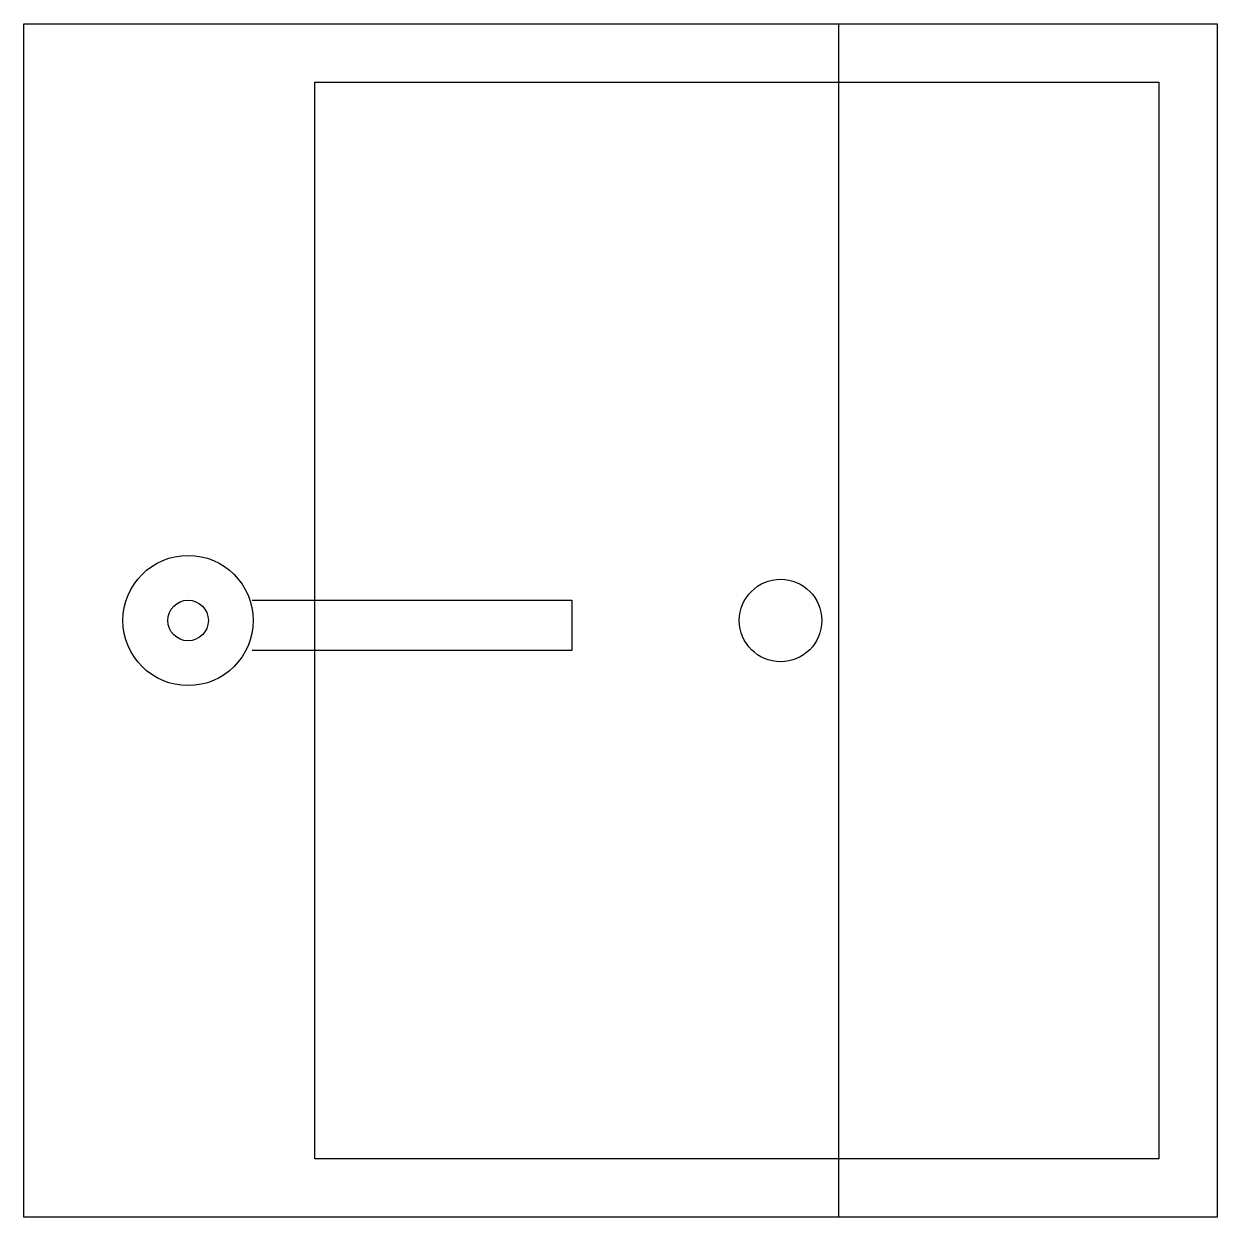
# Model space of a CAD drawing. Extents: x 15950.387 to 15950.797, y 147.142 to 147.552.
import ezdxf

# ---------------------------------------------------------------- set-up
doc = ezdxf.new("R2010")
doc.units = 0
doc.header["$LTSCALE"] = 75
doc.header["$MEASUREMENT"] = 0
doc.linetypes.add('HIDDEN', pattern=[0.375, 0.25, -0.125])
for name, color, linetype in [('ALVENARIA2', 2, 'CONTINUOUS'), ('PEÇAS', 2, 'CONTINUOUS'), ('PROJ', 1, 'HIDDEN')]:
    doc.layers.add(name, color=color, linetype=linetype)

msp = doc.modelspace()

# ---------------------------------------------------------------- linework, layer by layer
at = {"layer": 'ALVENARIA2'}
for p, q in [((15950.46569, 147.35381, -200), (15950.57554, 147.35381, -200)), ((15950.57554, 147.35381, -200), (15950.57554, 147.33648, -200)), ((15950.57554, 147.33648, -200), (15950.46569, 147.33648, -200))]:
    msp.add_line(p, q, dxfattribs=at)
for centre, radius in [((15950.44371, 147.34684, -200), 0.02237), ((15950.64729, 147.34684, -200), 0.01417), ((15950.44371, 147.34684, -200), 0.00697)]:
    msp.add_circle(centre, radius, dxfattribs=at)
at = {"layer": 'PEÇAS'}
for p, q in [((15950.38729, 147.55184, -200), (15950.79729, 147.55184, -200)), ((15950.38729, 147.14184, -200), (15950.38729, 147.55184, -200)), ((15950.79729, 147.55184, -200), (15950.79729, 147.14184, -200)), ((15950.48729, 147.53184, -200), (15950.77729, 147.53184, -200)), ((15950.48729, 147.16184, -200), (15950.48729, 147.53184, -200)), ((15950.77729, 147.53184, -200), (15950.77729, 147.16184, -200)), ((15950.77729, 147.16184, -200), (15950.48729, 147.16184, -200)), ((15950.79729, 147.14184, -200), (15950.38729, 147.14184, -200))]:
    msp.add_line(p, q, dxfattribs=at)
at = {"layer": 'PROJ'}
msp.add_line((15950.66729, 147.14184, -200), (15950.66729, 147.55184, -200), dxfattribs=at)

doc.saveas('drawing.dxf')
